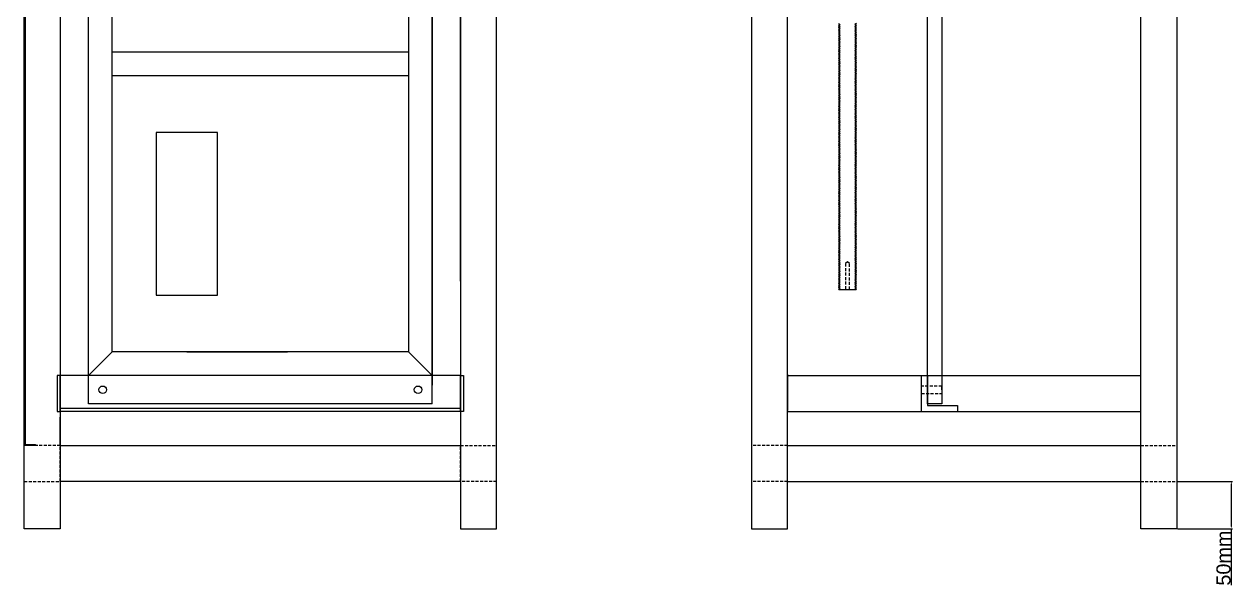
# Model space of a CAD drawing. Header units: centimetres. Extents: x -4347 to 28631, y 41590 to 109107.
# Drawn here: x 15962 to 17241, y 50025 to 50620 of the extents above; entities that cross this region are included whole.
import ezdxf

# ---------------------------------------------------------------- set-up
doc = ezdxf.new("R2010")
doc.units = ezdxf.units.CM
doc.header["$LTSCALE"] = 0.5
doc.linetypes.add('DASHED2', pattern=[9.525, 6.35, -3.175])
doc.styles.get("Standard").update_dxf_attribs({"font": 'arial.ttf'})
doc.dimstyles.new('ISO-25', dxfattribs={"dimtxt": 15, "dimasz": 2.5, "dimexe": 1.25, "dimexo": 0.625, "dimtad": 1, "dimtxsty": 'Standard', "dimcen": 2.5, "dimclrd": 1, "dimclre": 1, "dimadec": 0, "dimazin": 0, "dimtfac": 1, "dimtmove": 0, "dimatfit": 3, "dimfxl": 1, "dimarcsym": 0})

# ---------------------------------------------------------------- blocks, each defined once
blk = doc.blocks.new('*D334')
at = {"color": 1, "lineweight": -2, "transparency": 16777216}
for p, q in [((17182.5, 50136.8), (17240.9, 50136.8)), ((17239.6, 50134.3), (17239.6, 50089.3)), ((17182.5, 50086.8), (17240.9, 50086.8)), ((17239.6, 50086.8), (17239.6, 50027))]:
    blk.add_line(p, q, dxfattribs=at)
at = {"color": 1, "transparency": 16777216}
for points in [[(17239.2, 50134.3), (17240.1, 50134.3), (17239.6, 50136.8)], [(17239.2, 50089.3), (17240.1, 50089.3), (17239.6, 50086.8)]]:
    blk.add_solid(points, dxfattribs=at)
at = {"layer": 'Defpoints', "color": 0, "transparency": 16777216}
for p in [(17181.9, 50136.8), (17181.9, 50086.8), (17239.6, 50086.8)]:
    blk.add_point(p, dxfattribs=at)
at = {"color": 0, "transparency": 16777216, "insert": (17231.4, 50055.7), "char_height": 15, "attachment_point": 5, "rotation": 90}
blk.add_mtext('50mm', dxfattribs=at)

msp = doc.modelspace()

# ---------------------------------------------------------------- linework, layer by layer
for p, q in [((16424.002, 51248.694), (16424.002, 50086.794)), ((16462.102, 50086.794), (16462.102, 51248.694)), ((16731.868, 51248.694), (16731.868, 50086.794)), ((16769.968, 50086.794), (16769.968, 51248.694)), ((17143.768, 50086.794), (17143.768, 51248.694)), ((17181.868, 51248.694), (17181.868, 50086.794)), ((15962.102, 50086.794), (15962.102, 51166.794)), ((16030.202, 50218.694), (16030.202, 51158.694)), ((16394.002, 50218.694), (16394.002, 51158.694)), ((16394.002, 50218.694), (16394.002, 51158.694)), ((16918.218, 50218.694), (16918.218, 51160.444)), ((16933.218, 51158.694), (16933.218, 50218.694)), ((16000.202, 51151.013), (16000.202, 50086.794)), ((16030.202, 50276.694), (16030.202, 51128.694)), ((16394.002, 51128.694), (16394.002, 50238.694)), ((16055.202, 50273.694), (16055.202, 51103.694)), ((16369.002, 51103.694), (16369.002, 50273.694)), ((15963.102, 50850.794), (15963.102, 50175.894)), ((16424.002, 50348.694), (16424.002, 50798.694)), ((16823.946, 50620.942), (16825.638, 50619.966)), ((16823.946, 50618.992), (16825.638, 50619.969)), ((16823.946, 50618.992), (16825.638, 50618.016)), ((16823.946, 50617.042), (16825.638, 50618.019)), ((16823.946, 50617.042), (16825.638, 50616.066)), ((16823.946, 50615.092), (16825.638, 50616.069)), ((16823.946, 50615.092), (16825.638, 50614.116)), ((16842.996, 50620.942), (16841.304, 50619.966)), ((16842.996, 50618.992), (16841.304, 50619.969)), ((16842.996, 50618.992), (16841.304, 50618.016)), ((16842.996, 50617.042), (16841.304, 50618.019)), ((16842.996, 50617.042), (16841.304, 50616.066)), ((16842.996, 50615.092), (16841.304, 50616.069)), ((16842.996, 50615.092), (16841.304, 50614.116)), ((16823.946, 50613.142), (16825.638, 50614.119)), ((16823.946, 50613.142), (16825.638, 50612.166)), ((16823.946, 50611.192), (16825.638, 50612.169)), ((16823.946, 50611.192), (16825.638, 50610.216)), ((16823.946, 50609.242), (16825.638, 50610.219)), ((16823.946, 50609.242), (16825.638, 50608.266)), ((16823.946, 50607.292), (16825.638, 50608.269)), ((16823.946, 50607.292), (16825.638, 50606.316)), ((16823.946, 50605.342), (16825.638, 50606.319)), ((16823.946, 50605.342), (16825.638, 50604.366)), ((16823.946, 50603.392), (16825.638, 50604.369)), ((16823.946, 50603.392), (16825.638, 50602.416)), ((16823.946, 50601.442), (16825.638, 50602.419)), ((16823.946, 50601.442), (16825.638, 50600.466)), ((16842.996, 50613.142), (16841.304, 50614.119)), ((16842.996, 50613.142), (16841.304, 50612.166)), ((16842.996, 50611.192), (16841.304, 50612.169)), ((16842.996, 50611.192), (16841.304, 50610.216)), ((16842.996, 50609.242), (16841.304, 50610.219)), ((16842.996, 50609.242), (16841.304, 50608.266)), ((16842.996, 50607.292), (16841.304, 50608.269)), ((16842.996, 50607.292), (16841.304, 50606.316)), ((16842.996, 50605.342), (16841.304, 50606.319)), ((16842.996, 50605.342), (16841.304, 50604.366)), ((16842.996, 50603.392), (16841.304, 50604.369)), ((16842.996, 50603.392), (16841.304, 50602.416)), ((16842.996, 50601.442), (16841.304, 50602.419)), ((16842.996, 50601.442), (16841.304, 50600.466)), ((16369.002, 50590.694), (16055.202, 50590.694)), ((16823.946, 50599.492), (16825.638, 50600.469)), ((16823.946, 50599.492), (16825.638, 50598.516)), ((16823.946, 50597.542), (16825.638, 50598.519)), ((16823.946, 50597.542), (16825.638, 50596.566)), ((16823.946, 50595.592), (16825.638, 50596.569)), ((16823.946, 50595.592), (16825.638, 50594.616)), ((16823.946, 50593.642), (16825.638, 50594.619)), ((16823.946, 50593.642), (16825.638, 50592.666)), ((16823.946, 50591.692), (16825.638, 50592.669)), ((16823.946, 50591.692), (16825.638, 50590.716)), ((16823.946, 50589.742), (16825.638, 50590.719)), ((16823.946, 50589.742), (16825.638, 50588.766)), ((16823.946, 50587.792), (16825.638, 50588.769)), ((16842.996, 50599.492), (16841.304, 50600.469)), ((16842.996, 50599.492), (16841.304, 50598.516)), ((16842.996, 50597.542), (16841.304, 50598.519)), ((16842.996, 50597.542), (16841.304, 50596.566)), ((16842.996, 50595.592), (16841.304, 50596.569)), ((16842.996, 50595.592), (16841.304, 50594.616)), ((16842.996, 50593.642), (16841.304, 50594.619)), ((16842.996, 50593.642), (16841.304, 50592.666)), ((16842.996, 50591.692), (16841.304, 50592.669)), ((16842.996, 50591.692), (16841.304, 50590.716)), ((16842.996, 50589.742), (16841.304, 50590.719)), ((16842.996, 50589.742), (16841.304, 50588.766)), ((16842.996, 50587.792), (16841.304, 50588.769)), ((16823.946, 50587.792), (16825.638, 50586.816)), ((16823.946, 50585.842), (16825.638, 50586.819)), ((16823.946, 50585.842), (16825.638, 50584.866)), ((16823.946, 50583.892), (16825.638, 50584.869)), ((16823.946, 50583.892), (16825.638, 50582.916)), ((16823.946, 50581.942), (16825.638, 50582.919)), ((16823.946, 50581.942), (16825.638, 50580.966)), ((16823.946, 50579.992), (16825.638, 50580.969)), ((16823.946, 50579.992), (16825.638, 50579.016)), ((16823.946, 50578.042), (16825.638, 50579.019)), ((16823.946, 50578.042), (16825.638, 50577.066)), ((16823.946, 50576.092), (16825.638, 50577.069)), ((16823.946, 50576.092), (16825.638, 50575.116)), ((16842.996, 50587.792), (16841.304, 50586.816)), ((16842.996, 50585.842), (16841.304, 50586.819)), ((16842.996, 50585.842), (16841.304, 50584.866)), ((16842.996, 50583.892), (16841.304, 50584.869)), ((16842.996, 50583.892), (16841.304, 50582.916)), ((16842.996, 50581.942), (16841.304, 50582.919)), ((16842.996, 50581.942), (16841.304, 50580.966)), ((16842.996, 50579.992), (16841.304, 50580.969)), ((16842.996, 50579.992), (16841.304, 50579.016)), ((16842.996, 50578.042), (16841.304, 50579.019)), ((16842.996, 50578.042), (16841.304, 50577.066)), ((16842.996, 50576.092), (16841.304, 50577.069)), ((16842.996, 50576.092), (16841.304, 50575.116)), ((16369.002, 50565.694), (16055.202, 50565.694)), ((16823.946, 50574.142), (16825.638, 50575.119)), ((16823.946, 50574.142), (16825.638, 50573.166)), ((16823.946, 50572.192), (16825.638, 50573.169)), ((16823.946, 50572.192), (16825.638, 50571.216)), ((16823.946, 50570.242), (16825.638, 50571.219)), ((16823.946, 50570.242), (16825.638, 50569.266)), ((16823.946, 50568.292), (16825.638, 50569.269)), ((16823.946, 50568.292), (16825.638, 50567.316)), ((16823.946, 50566.342), (16825.638, 50567.319)), ((16823.946, 50566.342), (16825.638, 50565.366)), ((16823.946, 50564.392), (16825.638, 50565.369)), ((16823.946, 50564.392), (16825.638, 50563.416)), ((16823.946, 50562.442), (16825.638, 50563.419)), ((16842.996, 50574.142), (16841.304, 50575.119)), ((16842.996, 50574.142), (16841.304, 50573.166)), ((16842.996, 50572.192), (16841.304, 50573.169)), ((16842.996, 50572.192), (16841.304, 50571.216)), ((16842.996, 50570.242), (16841.304, 50571.219)), ((16842.996, 50570.242), (16841.304, 50569.266)), ((16842.996, 50568.292), (16841.304, 50569.269)), ((16842.996, 50568.292), (16841.304, 50567.316)), ((16842.996, 50566.342), (16841.304, 50567.319)), ((16842.996, 50566.342), (16841.304, 50565.366)), ((16842.996, 50564.392), (16841.304, 50565.369)), ((16842.996, 50564.392), (16841.304, 50563.416)), ((16842.996, 50562.442), (16841.304, 50563.419)), ((16823.946, 50562.442), (16825.638, 50561.466)), ((16823.946, 50560.492), (16825.638, 50561.469)), ((16823.946, 50560.492), (16825.638, 50559.516)), ((16823.946, 50558.542), (16825.638, 50559.519)), ((16823.946, 50558.542), (16825.638, 50557.566)), ((16823.946, 50556.592), (16825.638, 50557.569)), ((16823.946, 50556.592), (16825.638, 50555.616)), ((16823.946, 50554.642), (16825.638, 50555.619)), ((16823.946, 50554.642), (16825.638, 50553.666)), ((16823.946, 50552.692), (16825.638, 50553.669)), ((16823.946, 50552.692), (16825.638, 50551.716)), ((16823.946, 50550.742), (16825.638, 50551.719)), ((16823.946, 50550.742), (16825.638, 50549.766)), ((16842.996, 50562.442), (16841.304, 50561.466)), ((16842.996, 50560.492), (16841.304, 50561.469)), ((16842.996, 50560.492), (16841.304, 50559.516)), ((16842.996, 50558.542), (16841.304, 50559.519)), ((16842.996, 50558.542), (16841.304, 50557.566)), ((16842.996, 50556.592), (16841.304, 50557.569)), ((16842.996, 50556.592), (16841.304, 50555.616)), ((16842.996, 50554.642), (16841.304, 50555.619)), ((16842.996, 50554.642), (16841.304, 50553.666)), ((16842.996, 50552.692), (16841.304, 50553.669)), ((16842.996, 50552.692), (16841.304, 50551.716)), ((16842.996, 50550.742), (16841.304, 50551.719)), ((16842.996, 50550.742), (16841.304, 50549.766)), ((16823.946, 50548.789), (16825.638, 50549.766)), ((16823.946, 50548.789), (16825.638, 50547.812)), ((16823.946, 50546.839), (16825.638, 50547.816)), ((16823.946, 50546.839), (16825.638, 50545.862)), ((16823.946, 50544.889), (16825.638, 50545.866)), ((16823.946, 50544.889), (16825.638, 50543.912)), ((16823.946, 50542.939), (16825.638, 50543.916)), ((16823.946, 50542.939), (16825.638, 50541.962)), ((16823.946, 50540.989), (16825.638, 50541.966)), ((16823.946, 50540.989), (16825.638, 50540.012)), ((16823.946, 50539.039), (16825.638, 50540.016)), ((16823.946, 50539.039), (16825.638, 50538.062)), ((16823.946, 50537.089), (16825.638, 50538.066)), ((16842.996, 50548.789), (16841.304, 50549.766)), ((16842.996, 50548.789), (16841.304, 50547.812)), ((16842.996, 50546.839), (16841.304, 50547.816)), ((16842.996, 50546.839), (16841.304, 50545.862)), ((16842.996, 50544.889), (16841.304, 50545.866)), ((16842.996, 50544.889), (16841.304, 50543.912)), ((16842.996, 50542.939), (16841.304, 50543.916)), ((16842.996, 50542.939), (16841.304, 50541.962)), ((16842.996, 50540.989), (16841.304, 50541.966)), ((16842.996, 50540.989), (16841.304, 50540.012)), ((16842.996, 50539.039), (16841.304, 50540.016)), ((16842.996, 50539.039), (16841.304, 50538.062)), ((16842.996, 50537.089), (16841.304, 50538.066)), ((16823.946, 50537.089), (16825.638, 50536.112)), ((16823.946, 50535.139), (16825.638, 50536.116)), ((16823.946, 50535.139), (16825.638, 50534.162)), ((16823.946, 50533.189), (16825.638, 50534.166)), ((16823.946, 50533.189), (16825.638, 50532.212)), ((16823.946, 50531.239), (16825.638, 50532.216)), ((16823.946, 50531.239), (16825.638, 50530.262)), ((16823.946, 50529.289), (16825.638, 50530.266)), ((16823.946, 50529.289), (16825.638, 50528.312)), ((16823.946, 50527.339), (16825.638, 50528.316)), ((16823.946, 50527.339), (16825.638, 50526.362)), ((16823.946, 50525.389), (16825.638, 50526.366)), ((16823.946, 50525.389), (16825.638, 50524.412)), ((16842.996, 50537.089), (16841.304, 50536.112)), ((16842.996, 50535.139), (16841.304, 50536.116)), ((16842.996, 50535.139), (16841.304, 50534.162)), ((16842.996, 50533.189), (16841.304, 50534.166)), ((16842.996, 50533.189), (16841.304, 50532.212)), ((16842.996, 50531.239), (16841.304, 50532.216)), ((16842.996, 50531.239), (16841.304, 50530.262)), ((16842.996, 50529.289), (16841.304, 50530.266)), ((16842.996, 50529.289), (16841.304, 50528.312)), ((16842.996, 50527.339), (16841.304, 50528.316)), ((16842.996, 50527.339), (16841.304, 50526.362)), ((16842.996, 50525.389), (16841.304, 50526.366)), ((16842.996, 50525.389), (16841.304, 50524.412)), ((16823.946, 50523.439), (16825.638, 50524.416)), ((16823.946, 50523.439), (16825.638, 50522.462)), ((16823.946, 50521.489), (16825.638, 50522.466)), ((16823.946, 50521.489), (16825.638, 50520.512)), ((16823.946, 50519.539), (16825.638, 50520.516)), ((16823.946, 50519.539), (16825.638, 50518.562)), ((16823.946, 50517.589), (16825.638, 50518.566)), ((16823.946, 50517.589), (16825.638, 50516.612)), ((16823.946, 50515.639), (16825.638, 50516.616)), ((16823.946, 50515.639), (16825.638, 50514.662)), ((16823.946, 50513.689), (16825.638, 50514.666)), ((16823.946, 50513.689), (16825.638, 50512.712)), ((16823.946, 50511.739), (16825.638, 50512.716)), ((16842.996, 50523.439), (16841.304, 50524.416)), ((16842.996, 50523.439), (16841.304, 50522.462)), ((16842.996, 50521.489), (16841.304, 50522.466)), ((16842.996, 50521.489), (16841.304, 50520.512)), ((16842.996, 50519.539), (16841.304, 50520.516)), ((16842.996, 50519.539), (16841.304, 50518.562)), ((16842.996, 50517.589), (16841.304, 50518.566)), ((16842.996, 50517.589), (16841.304, 50516.612)), ((16842.996, 50515.639), (16841.304, 50516.616)), ((16842.996, 50515.639), (16841.304, 50514.662)), ((16842.996, 50513.689), (16841.304, 50514.666)), ((16842.996, 50513.689), (16841.304, 50512.712)), ((16842.996, 50511.739), (16841.304, 50512.716)), ((16101.702, 50505.694), (16101.702, 50333.694)), ((16166.702, 50505.694), (16101.702, 50505.694)), ((16166.702, 50333.694), (16166.702, 50505.694)), ((16823.946, 50511.739), (16825.638, 50510.762)), ((16823.946, 50509.789), (16825.638, 50510.766)), ((16823.946, 50509.789), (16825.638, 50508.812)), ((16823.946, 50507.839), (16825.638, 50508.816)), ((16823.946, 50507.839), (16825.638, 50506.862)), ((16823.946, 50505.889), (16825.638, 50506.866)), ((16823.946, 50505.889), (16825.638, 50504.912)), ((16823.946, 50503.939), (16825.638, 50504.916)), ((16823.946, 50503.939), (16825.638, 50502.962)), ((16823.946, 50501.989), (16825.638, 50502.966)), ((16823.946, 50501.989), (16825.638, 50501.012)), ((16823.946, 50500.039), (16825.638, 50501.016)), ((16823.946, 50500.039), (16825.638, 50499.062)), ((16823.946, 50498.089), (16825.638, 50499.066)), ((16842.996, 50511.739), (16841.304, 50510.762)), ((16842.996, 50509.789), (16841.304, 50510.766)), ((16842.996, 50509.789), (16841.304, 50508.812)), ((16842.996, 50507.839), (16841.304, 50508.816)), ((16842.996, 50507.839), (16841.304, 50506.862)), ((16842.996, 50505.889), (16841.304, 50506.866)), ((16842.996, 50505.889), (16841.304, 50504.912)), ((16842.996, 50503.939), (16841.304, 50504.916)), ((16842.996, 50503.939), (16841.304, 50502.962)), ((16842.996, 50501.989), (16841.304, 50502.966)), ((16842.996, 50501.989), (16841.304, 50501.012)), ((16842.996, 50500.039), (16841.304, 50501.016)), ((16842.996, 50500.039), (16841.304, 50499.062)), ((16842.996, 50498.089), (16841.304, 50499.066)), ((16823.946, 50498.089), (16825.638, 50497.112)), ((16823.946, 50496.139), (16825.638, 50497.116)), ((16823.946, 50496.139), (16825.638, 50495.162)), ((16823.946, 50494.189), (16825.638, 50495.166)), ((16823.946, 50494.189), (16825.638, 50493.212)), ((16823.946, 50492.239), (16825.638, 50493.216)), ((16823.946, 50492.239), (16825.638, 50491.262)), ((16823.946, 50490.289), (16825.638, 50491.266)), ((16823.946, 50490.289), (16825.638, 50489.312)), ((16823.946, 50488.339), (16825.638, 50489.316)), ((16823.946, 50488.339), (16825.638, 50487.362)), ((16823.946, 50486.389), (16825.638, 50487.366)), ((16823.946, 50486.389), (16825.638, 50485.412)), ((16842.996, 50498.089), (16841.304, 50497.112)), ((16842.996, 50496.139), (16841.304, 50497.116)), ((16842.996, 50496.139), (16841.304, 50495.162)), ((16842.996, 50494.189), (16841.304, 50495.166)), ((16842.996, 50494.189), (16841.304, 50493.212)), ((16842.996, 50492.239), (16841.304, 50493.216)), ((16842.996, 50492.239), (16841.304, 50491.262)), ((16842.996, 50490.289), (16841.304, 50491.266)), ((16842.996, 50490.289), (16841.304, 50489.312)), ((16842.996, 50488.339), (16841.304, 50489.316)), ((16842.996, 50488.339), (16841.304, 50487.362)), ((16842.996, 50486.389), (16841.304, 50487.366)), ((16842.996, 50486.389), (16841.304, 50485.412)), ((16823.946, 50484.439), (16825.638, 50485.416)), ((16823.946, 50484.439), (16825.638, 50483.462)), ((16823.946, 50482.489), (16825.638, 50483.466)), ((16823.946, 50482.489), (16825.638, 50481.512)), ((16823.95, 50480.537), (16825.642, 50481.514)), ((16823.95, 50480.537), (16825.642, 50479.56)), ((16823.95, 50478.587), (16825.642, 50479.564)), ((16823.95, 50478.587), (16825.642, 50477.61)), ((16823.95, 50476.637), (16825.642, 50477.614)), ((16823.95, 50476.637), (16825.642, 50475.66)), ((16823.95, 50474.687), (16825.642, 50475.664)), ((16823.95, 50474.687), (16824.426, 50474.412)), ((16823.95, 50474.687), (16825.642, 50473.71)), ((16823.95, 50472.737), (16825.642, 50473.714)), ((16842.993, 50480.537), (16841.301, 50481.514)), ((16842.993, 50480.537), (16841.301, 50479.56)), ((16842.993, 50478.587), (16841.301, 50479.564)), ((16842.993, 50478.587), (16841.301, 50477.61)), ((16842.993, 50476.637), (16841.301, 50477.614)), ((16842.993, 50476.637), (16841.301, 50475.66)), ((16842.993, 50474.687), (16841.301, 50475.664)), ((16842.996, 50484.439), (16841.304, 50485.416)), ((16842.996, 50484.439), (16841.304, 50483.462)), ((16842.996, 50482.489), (16841.304, 50483.466)), ((16842.996, 50482.489), (16841.304, 50481.512)), ((16843, 50474.687), (16841.308, 50473.71)), ((16843, 50472.737), (16841.308, 50473.714)), ((16842.993, 50474.687), (16842.517, 50474.412)), ((16823.95, 50472.737), (16825.642, 50471.76)), ((16823.95, 50470.787), (16825.642, 50471.764)), ((16823.95, 50470.787), (16825.642, 50469.81)), ((16823.95, 50468.837), (16825.642, 50469.814)), ((16823.95, 50468.837), (16825.642, 50467.86)), ((16823.95, 50466.887), (16825.642, 50467.864)), ((16823.95, 50466.887), (16825.642, 50465.91)), ((16823.95, 50464.937), (16825.642, 50465.914)), ((16823.95, 50464.937), (16825.642, 50463.96)), ((16823.95, 50462.987), (16825.642, 50463.964)), ((16823.95, 50462.987), (16825.642, 50462.01)), ((16823.95, 50461.037), (16825.642, 50462.014)), ((16823.95, 50461.037), (16825.642, 50460.06)), ((16843, 50472.737), (16841.308, 50471.76)), ((16843, 50470.787), (16841.308, 50471.764)), ((16843, 50470.787), (16841.308, 50469.81)), ((16843, 50468.837), (16841.308, 50469.814)), ((16843, 50468.837), (16841.308, 50467.86)), ((16843, 50466.887), (16841.308, 50467.864)), ((16843, 50466.887), (16841.308, 50465.91)), ((16843, 50464.937), (16841.308, 50465.914)), ((16843, 50464.937), (16841.308, 50463.96)), ((16843, 50462.987), (16841.308, 50463.964)), ((16843, 50462.987), (16841.308, 50462.01)), ((16843, 50461.037), (16841.308, 50462.014)), ((16843, 50461.037), (16841.308, 50460.06)), ((16823.95, 50459.087), (16825.642, 50460.064)), ((16823.95, 50459.087), (16825.642, 50458.11)), ((16823.95, 50457.137), (16825.642, 50458.114)), ((16823.95, 50457.137), (16825.642, 50456.16)), ((16823.95, 50455.187), (16825.642, 50456.164)), ((16823.95, 50455.187), (16825.642, 50454.21)), ((16823.95, 50453.237), (16825.642, 50454.214)), ((16823.95, 50453.237), (16825.642, 50452.26)), ((16823.95, 50451.287), (16825.642, 50452.264)), ((16823.95, 50451.287), (16825.642, 50450.31)), ((16823.95, 50449.337), (16825.642, 50450.314)), ((16823.95, 50449.337), (16825.642, 50448.36)), ((16823.95, 50447.387), (16825.642, 50448.364)), ((16843, 50459.087), (16841.308, 50460.064)), ((16843, 50459.087), (16841.308, 50458.11)), ((16843, 50457.137), (16841.308, 50458.114)), ((16843, 50457.137), (16841.308, 50456.16)), ((16843, 50455.187), (16841.308, 50456.164)), ((16843, 50455.187), (16841.308, 50454.21)), ((16843, 50453.237), (16841.308, 50454.214)), ((16843, 50453.237), (16841.308, 50452.26)), ((16843, 50451.287), (16841.308, 50452.264)), ((16843, 50451.287), (16841.308, 50450.31)), ((16843, 50449.337), (16841.308, 50450.314)), ((16843, 50449.337), (16841.308, 50448.36)), ((16843, 50447.387), (16841.308, 50448.364)), ((16823.95, 50447.387), (16825.642, 50446.41)), ((16823.95, 50445.437), (16825.642, 50446.414)), ((16823.95, 50445.437), (16825.642, 50444.46)), ((16823.95, 50443.487), (16825.642, 50444.464)), ((16823.95, 50443.487), (16825.642, 50442.51)), ((16823.95, 50441.537), (16825.642, 50442.514)), ((16823.95, 50441.537), (16825.642, 50440.56)), ((16823.95, 50439.587), (16825.642, 50440.564)), ((16823.95, 50439.587), (16825.642, 50438.61)), ((16823.95, 50437.637), (16825.642, 50438.614)), ((16823.95, 50437.637), (16825.642, 50436.66)), ((16823.95, 50435.687), (16825.642, 50436.664)), ((16823.95, 50435.687), (16825.642, 50434.71)), ((16843, 50447.387), (16841.308, 50446.41)), ((16843, 50445.437), (16841.308, 50446.414)), ((16843, 50445.437), (16841.308, 50444.46)), ((16843, 50443.487), (16841.308, 50444.464)), ((16843, 50443.487), (16841.308, 50442.51)), ((16843, 50441.537), (16841.308, 50442.514)), ((16843, 50441.537), (16841.308, 50440.56)), ((16843, 50439.587), (16841.308, 50440.564)), ((16843, 50439.587), (16841.308, 50438.61)), ((16843, 50437.637), (16841.308, 50438.614)), ((16843, 50437.637), (16841.308, 50436.66)), ((16843, 50435.687), (16841.308, 50436.664)), ((16843, 50435.687), (16841.308, 50434.71)), ((16823.95, 50433.737), (16825.642, 50434.714)), ((16823.95, 50433.737), (16825.642, 50432.76)), ((16823.95, 50431.787), (16825.642, 50432.764)), ((16823.95, 50431.787), (16825.642, 50430.81)), ((16823.95, 50429.837), (16825.642, 50430.814)), ((16823.95, 50429.837), (16825.642, 50428.86)), ((16823.95, 50427.887), (16825.642, 50428.864)), ((16823.95, 50427.887), (16825.642, 50426.91)), ((16823.95, 50425.937), (16825.642, 50426.914)), ((16823.95, 50425.937), (16825.642, 50424.96)), ((16823.95, 50423.987), (16825.642, 50424.964)), ((16823.95, 50423.987), (16825.642, 50423.01)), ((16823.95, 50422.037), (16825.642, 50423.014)), ((16843, 50433.737), (16841.308, 50434.714)), ((16843, 50433.737), (16841.308, 50432.76)), ((16843, 50431.787), (16841.308, 50432.764)), ((16843, 50431.787), (16841.308, 50430.81)), ((16843, 50429.837), (16841.308, 50430.814)), ((16843, 50429.837), (16841.308, 50428.86)), ((16843, 50427.887), (16841.308, 50428.864)), ((16843, 50427.887), (16841.308, 50426.91)), ((16843, 50425.937), (16841.308, 50426.914)), ((16843, 50425.937), (16841.308, 50424.96)), ((16843, 50423.987), (16841.308, 50424.964)), ((16843, 50423.987), (16841.308, 50423.01)), ((16843, 50422.037), (16841.308, 50423.014)), ((16823.95, 50422.037), (16825.642, 50421.06)), ((16823.95, 50420.087), (16825.642, 50421.064)), ((16823.95, 50420.087), (16825.642, 50419.11)), ((16823.95, 50418.137), (16825.642, 50419.114)), ((16823.95, 50418.137), (16825.642, 50417.16)), ((16823.95, 50416.187), (16825.642, 50417.164)), ((16823.95, 50416.187), (16825.642, 50415.21)), ((16823.95, 50414.237), (16825.642, 50415.214)), ((16823.95, 50414.237), (16825.642, 50413.26)), ((16823.95, 50412.287), (16825.642, 50413.264)), ((16823.95, 50412.287), (16825.642, 50411.31)), ((16823.95, 50410.337), (16825.642, 50411.314)), ((16823.95, 50410.337), (16825.642, 50409.36)), ((16843, 50422.037), (16841.308, 50421.06)), ((16843, 50420.087), (16841.308, 50421.064)), ((16843, 50420.087), (16841.308, 50419.11)), ((16843, 50418.137), (16841.308, 50419.114)), ((16843, 50418.137), (16841.308, 50417.16)), ((16843, 50416.187), (16841.308, 50417.164)), ((16843, 50416.187), (16841.308, 50415.21)), ((16843, 50414.237), (16841.308, 50415.214)), ((16843, 50414.237), (16841.308, 50413.26)), ((16843, 50412.287), (16841.308, 50413.264)), ((16843, 50412.287), (16841.308, 50411.31)), ((16843, 50410.337), (16841.308, 50411.314)), ((16843, 50410.337), (16841.308, 50409.36)), ((16823.95, 50408.387), (16825.642, 50409.364)), ((16823.95, 50408.387), (16825.642, 50407.41)), ((16823.95, 50406.437), (16825.642, 50407.414)), ((16823.95, 50406.437), (16825.642, 50405.46)), ((16823.95, 50404.487), (16825.642, 50405.464)), ((16823.95, 50404.487), (16825.642, 50403.51)), ((16823.95, 50402.537), (16825.642, 50403.514)), ((16823.95, 50402.537), (16825.642, 50401.56)), ((16823.95, 50400.583), (16825.642, 50401.56)), ((16823.95, 50400.583), (16825.642, 50399.606)), ((16823.95, 50398.633), (16825.642, 50399.61)), ((16823.95, 50398.633), (16825.642, 50397.656)), ((16823.95, 50396.683), (16825.642, 50397.66)), ((16843, 50408.387), (16841.308, 50409.364)), ((16843, 50408.387), (16841.308, 50407.41)), ((16843, 50406.437), (16841.308, 50407.414)), ((16843, 50406.437), (16841.308, 50405.46)), ((16843, 50404.487), (16841.308, 50405.464)), ((16843, 50404.487), (16841.308, 50403.51)), ((16843, 50402.537), (16841.308, 50403.514)), ((16843, 50402.537), (16841.308, 50401.56)), ((16843, 50400.583), (16841.308, 50401.56)), ((16843, 50400.583), (16841.308, 50399.606)), ((16843, 50398.633), (16841.308, 50399.61)), ((16843, 50398.633), (16841.308, 50397.656)), ((16843, 50396.683), (16841.308, 50397.66)), ((16823.95, 50396.683), (16825.642, 50395.706)), ((16823.95, 50394.733), (16825.642, 50395.71)), ((16823.95, 50394.733), (16825.642, 50393.756)), ((16823.95, 50392.783), (16825.642, 50393.76)), ((16823.95, 50392.783), (16825.642, 50391.806)), ((16823.95, 50390.833), (16825.642, 50391.81)), ((16823.95, 50390.833), (16825.642, 50389.856)), ((16823.95, 50388.883), (16825.642, 50389.86)), ((16823.95, 50388.883), (16825.642, 50387.906)), ((16823.95, 50386.933), (16825.642, 50387.91)), ((16823.95, 50386.933), (16825.642, 50385.956)), ((16823.95, 50384.983), (16825.642, 50385.96)), ((16823.95, 50384.983), (16825.642, 50384.006)), ((16823.95, 50383.033), (16825.642, 50384.01)), ((16843, 50396.683), (16841.308, 50395.706)), ((16843, 50394.733), (16841.308, 50395.71)), ((16843, 50394.733), (16841.308, 50393.756)), ((16843, 50392.783), (16841.308, 50393.76)), ((16843, 50392.783), (16841.308, 50391.806)), ((16843, 50390.833), (16841.308, 50391.81)), ((16843, 50390.833), (16841.308, 50389.856)), ((16843, 50388.883), (16841.308, 50389.86)), ((16843, 50388.883), (16841.308, 50387.906)), ((16843, 50386.933), (16841.308, 50387.91)), ((16843, 50386.933), (16841.308, 50385.956)), ((16843, 50384.983), (16841.308, 50385.96)), ((16843, 50384.983), (16841.308, 50384.006)), ((16843, 50383.033), (16841.308, 50384.01)), ((16823.95, 50383.033), (16825.642, 50382.056)), ((16823.95, 50381.083), (16825.642, 50382.06)), ((16823.95, 50381.083), (16825.642, 50380.106)), ((16823.95, 50379.133), (16825.642, 50380.11)), ((16823.95, 50379.133), (16825.642, 50378.156)), ((16823.95, 50377.183), (16825.642, 50378.16)), ((16823.95, 50377.183), (16825.642, 50376.206)), ((16823.95, 50375.233), (16825.642, 50376.21)), ((16823.95, 50375.233), (16825.642, 50374.256)), ((16823.95, 50373.283), (16825.642, 50374.26)), ((16823.95, 50373.283), (16825.642, 50372.306)), ((16823.95, 50371.333), (16825.642, 50372.31)), ((16823.95, 50371.333), (16825.642, 50370.356)), ((16843, 50383.033), (16841.308, 50382.056)), ((16843, 50381.083), (16841.308, 50382.06)), ((16843, 50381.083), (16841.308, 50380.106)), ((16843, 50379.133), (16841.308, 50380.11)), ((16843, 50379.133), (16841.308, 50378.156)), ((16843, 50377.183), (16841.308, 50378.16)), ((16843, 50377.183), (16841.308, 50376.206)), ((16843, 50375.233), (16841.308, 50376.21)), ((16843, 50375.233), (16841.308, 50374.256)), ((16843, 50373.283), (16841.308, 50374.26)), ((16843, 50373.283), (16841.308, 50372.306)), ((16843, 50371.333), (16841.308, 50372.31)), ((16843, 50371.333), (16841.308, 50370.356)), ((16823.95, 50369.383), (16825.642, 50370.36)), ((16823.95, 50369.383), (16825.642, 50368.406)), ((16823.95, 50367.433), (16825.642, 50368.41)), ((16823.95, 50367.433), (16825.642, 50366.456)), ((16823.95, 50365.483), (16825.642, 50366.46)), ((16823.95, 50365.483), (16825.642, 50364.506)), ((16823.95, 50363.533), (16825.642, 50364.51)), ((16823.95, 50363.533), (16825.642, 50362.556)), ((16823.95, 50361.583), (16825.642, 50362.56)), ((16823.95, 50361.583), (16825.642, 50360.606)), ((16823.95, 50359.633), (16825.642, 50360.61)), ((16823.95, 50359.633), (16825.642, 50358.656)), ((16823.95, 50357.683), (16825.642, 50358.66)), ((16833.468, 50369.194), (16831.468, 50367.194)), ((16835.468, 50367.194), (16833.468, 50369.194)), ((16843, 50369.383), (16841.308, 50370.36)), ((16843, 50369.383), (16841.308, 50368.406)), ((16843, 50367.433), (16841.308, 50368.41)), ((16843, 50367.433), (16841.308, 50366.456)), ((16843, 50365.483), (16841.308, 50366.46)), ((16843, 50365.483), (16841.308, 50364.506)), ((16843, 50363.533), (16841.308, 50364.51)), ((16843, 50363.533), (16841.308, 50362.556)), ((16843, 50361.583), (16841.308, 50362.56)), ((16843, 50361.583), (16841.308, 50360.606)), ((16843, 50359.633), (16841.308, 50360.61)), ((16843, 50359.633), (16841.308, 50358.656)), ((16843, 50357.683), (16841.308, 50358.66)), ((16823.95, 50357.683), (16825.642, 50356.706)), ((16823.95, 50355.733), (16825.642, 50356.71)), ((16823.95, 50355.733), (16825.642, 50354.756)), ((16823.95, 50353.783), (16825.642, 50354.76)), ((16823.95, 50353.783), (16825.642, 50352.806)), ((16823.95, 50351.833), (16825.642, 50352.81)), ((16823.95, 50351.833), (16825.642, 50350.856)), ((16823.95, 50349.883), (16825.642, 50350.86)), ((16823.95, 50349.883), (16825.642, 50348.906)), ((16823.95, 50347.933), (16825.642, 50348.91)), ((16823.95, 50347.933), (16825.642, 50346.956)), ((16823.95, 50345.983), (16825.642, 50346.96)), ((16823.95, 50345.983), (16825.642, 50345.006)), ((16843, 50357.683), (16841.308, 50356.706)), ((16843, 50355.733), (16841.308, 50356.71)), ((16843, 50355.733), (16841.308, 50354.756)), ((16843, 50353.783), (16841.308, 50354.76)), ((16843, 50353.783), (16841.308, 50352.806)), ((16843, 50351.833), (16841.308, 50352.81)), ((16843, 50351.833), (16841.308, 50350.856)), ((16843, 50349.883), (16841.308, 50350.86)), ((16843, 50349.883), (16841.308, 50348.906)), ((16843, 50347.933), (16841.308, 50348.91)), ((16843, 50347.933), (16841.308, 50346.956)), ((16843, 50345.983), (16841.308, 50346.96)), ((16843, 50345.983), (16841.308, 50345.006)), ((16101.702, 50333.694), (16166.702, 50333.694)), ((16823.95, 50344.033), (16825.642, 50345.01)), ((16823.95, 50344.033), (16825.642, 50343.056)), ((16823.95, 50342.083), (16825.642, 50343.06)), ((16823.95, 50342.083), (16825.642, 50341.106)), ((16823.95, 50340.133), (16825.642, 50341.11)), ((16823.95, 50340.133), (16824.363, 50339.894)), ((16824.363, 50339.894), (16842.586, 50339.894)), ((16843, 50344.033), (16841.308, 50345.01)), ((16843, 50344.033), (16841.308, 50343.056)), ((16843, 50342.083), (16841.308, 50343.06)), ((16843, 50342.083), (16841.308, 50341.106)), ((16843, 50340.133), (16841.308, 50341.11)), ((16843, 50340.133), (16842.586, 50339.894)), ((16030.202, 50248.694), (16055.202, 50273.694)), ((16369.002, 50273.694), (16055.202, 50273.694)), ((16134.243, 50273.694), (16240.654, 50273.694)), ((16369.002, 50273.694), (16394.002, 50248.694)), ((16000.202, 50248.694), (15997.032, 50248.694)), ((15997.032, 50248.694), (15997.032, 50210.594)), ((16000.202, 50210.594), (16000.202, 50248.694)), ((16030.202, 50248.694), (16000.202, 50248.694)), ((16394.002, 50248.694), (16030.202, 50248.694)), ((16394.002, 50248.694), (16030.202, 50248.694)), ((16424.002, 50248.694), (16394.002, 50248.694)), ((16394.002, 50218.694), (16394.002, 50248.694)), ((16424.002, 50210.594), (16424.002, 50248.694)), ((16424.002, 50248.694), (16427.172, 50248.694)), ((16427.172, 50248.694), (16427.172, 50210.594)), ((16769.968, 50249.894), (16769.968, 50211.794)), ((16769.968, 50248.694), (17143.768, 50248.694)), ((16911.868, 50210.594), (16911.868, 50248.694)), ((16911.868, 50248.694), (16918.218, 50248.694)), ((16918.218, 50248.694), (16918.218, 50216.944)), ((16394.002, 50218.694), (16030.202, 50218.694)), ((16933.218, 50218.694), (16918.218, 50218.694)), ((15997.032, 50210.594), (16000.202, 50210.594)), ((16424.002, 50213.764), (16000.202, 50213.764)), ((16424.002, 50210.594), (16000.202, 50210.594)), ((16000.202, 50174.894), (16000.202, 50204.894)), ((16424.002, 50210.594), (16424.002, 50213.764)), ((16427.172, 50210.594), (16424.002, 50210.594)), ((16769.968, 50210.594), (17143.768, 50210.594)), ((16918.218, 50216.944), (16949.968, 50216.944)), ((16949.968, 50216.944), (16949.968, 50210.594)), ((15974.102, 50174.894), (15962.102, 50174.894)), ((15963.102, 50175.894), (15974.102, 50175.894)), ((15974.102, 50175.894), (15974.102, 50174.894)), ((16000.202, 50174.894), (16424.002, 50174.894)), ((16769.968, 50174.894), (17143.768, 50174.894)), ((16424.002, 50136.794), (16000.202, 50136.794)), ((16769.968, 50136.794), (17143.768, 50136.794)), ((16000.202, 50086.794), (15962.102, 50086.794)), ((16424.002, 50086.794), (16462.102, 50086.794)), ((16731.868, 50086.794), (16769.968, 50086.794)), ((17181.868, 50086.794), (17143.768, 50086.794))]:
    msp.add_line(p, q)
at = {"linetype": 'DASHED2'}
for p, q in [((16831.468, 50367.194), (16831.468, 50339.894)), ((16835.468, 50339.894), (16835.468, 50367.194)), ((16933.218, 50237.694), (16911.868, 50237.694)), ((16933.218, 50233.694), (16933.218, 50237.694)), ((16911.868, 50229.694), (16933.218, 50229.694)), ((16000.202, 50174.894), (15962.102, 50174.894)), ((16000.202, 50136.794), (16000.202, 50174.894)), ((16424.002, 50136.794), (16424.002, 50174.894)), ((16424.002, 50174.894), (16462.102, 50174.894)), ((16424.002, 50174.894), (16424.002, 50136.794)), ((16769.968, 50174.894), (16731.868, 50174.894)), ((17143.768, 50174.894), (17181.868, 50174.894)), ((15962.102, 50136.794), (16000.202, 50136.794)), ((16462.102, 50136.794), (16424.002, 50136.794)), ((16769.968, 50136.794), (16731.868, 50136.794)), ((17143.768, 50136.794), (17181.868, 50136.794))]:
    msp.add_line(p, q, dxfattribs=at)
for centre in [(16045.202, 50233.694), (16045.202, 50233.694), (16045.202, 50233.694), (16045.202, 50233.694), (16379.002, 50233.694), (16379.002, 50233.694), (16379.002, 50233.694), (16379.002, 50233.694)]:
    msp.add_circle(centre, 4)

# ---------------------------------------------------------------- dimensions: what is measured, and where the dimension line sits
dim = msp.add_linear_dim(base=(17239.647, 50086.794), p1=(17181.868, 50136.794), p2=(17181.868, 50086.794), angle=90, dimstyle='ISO-25', override={"dimpost": 'mm'})
dim.commit()
dim.dimension.update_dxf_attribs({"geometry": '*D334', "text_midpoint": (17231.364, 50055.67)})

doc.saveas('drawing.dxf')
